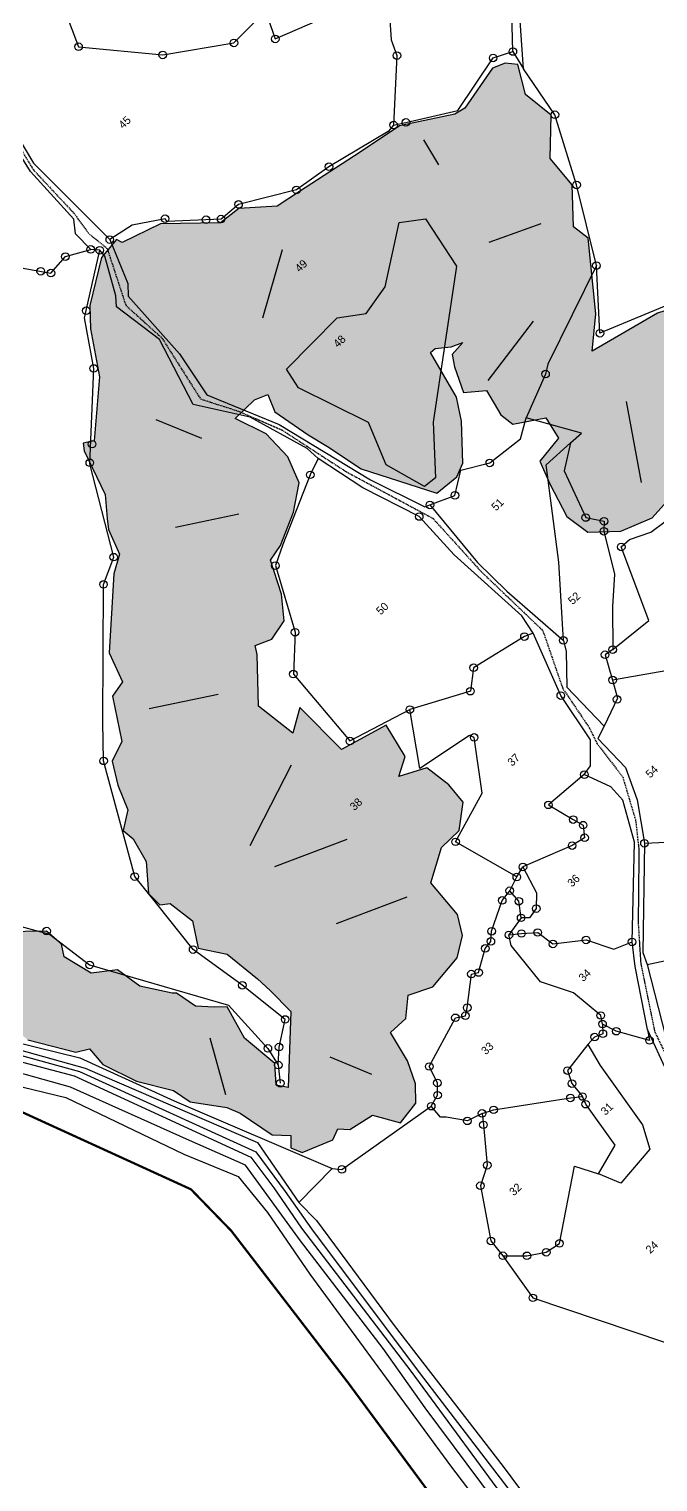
# Model space of a CAD drawing. Header units: metres. Extents: x 353837 to 357705, y 1746459 to 1750154.
# Drawn here: x 355095 to 355668, y 1747488 to 1748810 of the extents above; entities that cross this region are included whole.
import ezdxf

# ---------------------------------------------------------------- set-up
doc = ezdxf.new("R2010")
doc.units = ezdxf.units.M
doc.header["$MEASUREMENT"] = 0
doc.linetypes.add('DASHDOT', pattern=[1, 0.5, -0.25, 0, -0.25])
doc.linetypes.add('DASHED', pattern=[0.75, 0.5, -0.25])
for name, color, linetype in [('LINE_WATER', 4, 'Continuous'), ('OFF', 1, 'Continuous'), ('OTHERS', 1, 'Continuous'), ('POLY_HATCH', 12, 'Continuous'), ('POLY_PARCEL', 6, 'Continuous'), ('POLY_ROAD', 30, 'Continuous'), ('POLY_WATER', 4, 'Continuous'), ('SYM_ARROW', 1, 'Continuous'), ('SYM_STONE', 1, 'Continuous'), ('TEXT_PARCEL', 7, 'Continuous'), ('V_BOUND_STREAM_LINE', 7, 'DASHDOT')]:
    doc.layers.add(name, color=color, linetype=linetype)
doc.styles.get("Standard").update_dxf_attribs({"font": 'simplex.shx'})
doc.styles.add('TEXT_MAP', font='KRDEV050.TTF')
doc.dimstyles.get("Standard").update_dxf_attribs({"dimtxt": 0.18, "dimasz": 0.18, "dimexe": 0.18, "dimexo": 0.0625, "dimgap": 0.09, "dimtad": 0, "dimtih": 1, "dimtoh": 1, "dimdec": 4, "dimzin": 0, "dimdsep": 46, "dimtxsty": 'Standard', "dimcen": 0.09, "dimadec": 0, "dimazin": 0, "dimtfac": 1, "dimtdec": 4, "dimtofl": 0, "dimtmove": 0, "dimatfit": 3, "dimfxl": 1, "dimtolj": 1, "dimtzin": 0, "dimarcsym": 0})

# ---------------------------------------------------------------- blocks, each defined once
blk = doc.blocks.new('STONE')
blk.add_circle((0, 0), 0.851)
blk = doc.blocks.new('GSDFG')
at = {"layer": 'POLY_HATCH'}
h = blk.add_hatch(dxfattribs=at)
h.set_pattern_fill('ZIGZAG', color=256, scale=25, style=0)
h.set_pattern_definition([(0, (97484.616, 1727517.2293), (3.125, 3.125), [3.125, -3.125]), (90, (97487.741, 1727517.2293), (-3.125, 3.125), [3.125, -3.125])])
h.paths.add_polyline_path([(97915.87, 1728020.97), (97913.18, 1728024.19), (97914.44, 1728031.17), (97914.8, 1728033.5), (97911.21, 1728040.31), (97913.37, 1728049.75), (97908.71, 1728055.48), (97908.35, 1728062.46), (97905.66, 1728063.36), (97902.61, 1728062.82), (97894.72, 1728055.3), (97892.21, 1728054.4), (97879.48, 1728054.4), (97869.62, 1728050.46), (97854.44, 1728044.53), (97848.88, 1728042.38), (97840.27, 1728043.63), (97835.61, 1728041.3), (97822.34, 1728043.81), (97813.02, 1728041.48), (97811.95, 1728042.38), (97807.82, 1728039.15), (97802.98, 1728029.12), (97802.08, 1728023.93), (97801.85, 1728012.93), (97797.72, 1727999.14), (97795.21, 1727999.14), (97795.03, 1727997.35), (97797.72, 1727986.79), (97796.99, 1727981.45), (97796.81, 1727978.94), (97798.07, 1727973.03), (97795.92, 1727968.91), (97791.26, 1727951.72), (97792.87, 1727944.74), (97790, 1727942.05), (97790, 1727931.67), (97786.95, 1727927.73), (97787.11, 1727922.22), (97788.18, 1727916.31), (97786.21, 1727912.01), (97788, 1727909.68), (97789.79, 1727904.13), (97788.9, 1727896.97), (97790.87, 1727893.93), (97793.2, 1727893.75), (97797.32, 1727888.91), (97797.32, 1727882.64), (97803.42, 1727879.96), (97808.98, 1727873.15), (97811.21, 1727869.97), (97814.8, 1727864.42), (97810.67, 1727847.77), (97808.16, 1727848.84), (97808.88, 1727853.68), (97803.32, 1727860.66), (97800.99, 1727868.36), (97798.12, 1727868.9), (97794, 1727869.97), (97790.41, 1727873.73), (97789.52, 1727873.91), (97782.7, 1727876.96), (97778.49, 1727881.54), (97772.57, 1727882.08), (97767.37, 1727886.91), (97767.37, 1727889.78), (97764.69, 1727893.36), (97755.18, 1727895.15), (97742.81, 1727901.77), (97738.87, 1727905), (97742.27, 1727913.06), (97741.92, 1727919.5), (97744.43, 1727925.59), (97744.63, 1727929.69), (97750.01, 1727938.46), (97756.47, 1727954.76), (97762.2, 1727965.86), (97762.38, 1727977.86), (97771.71, 1727989.86), (97770.66, 1728001.12), (97767.43, 1728011.5), (97763.31, 1728017.95), (97758.11, 1728025.65), (97762.77, 1728025.65), (97762.77, 1728027.8), (97755.96, 1728031.38), (97759.36, 1728037.11), (97758.82, 1728046.78), (97750.76, 1728052.33), (97738.47, 1728058.9), (97731.66, 1728066.78), (97729.32, 1728071.61), (97725.92, 1728073.4), (97717.85, 1728073.76), (97710.14, 1728076.27), (97701.71, 1728080.74), (97693.65, 1728082.89), (97690.6, 1728080.39), (97680.74, 1728076.98), (97673.75, 1728078.77), (97666.22, 1728075.55), (97662.09, 1728076.45), (97654.47, 1728079.6), (97656.08, 1728088.73), (97659.13, 1728096.61), (97659.31, 1728102.16), (97663.97, 1728110.22), (97663.97, 1728115.06), (97658.95, 1728119.18), (97657.34, 1728123.12), (97656.44, 1728129.56), (97650.52, 1728130.28), (97644.61, 1728131.89), (97639.77, 1728137.44), (97638.51, 1728143.17), (97632.06, 1728139.77), (97619.15, 1728139.23), (97613.77, 1728145.32), (97613.54, 1728149.75), (97606.19, 1728155.66), (97604.58, 1728164.26), (97603.14, 1728168.02), (97599.2, 1728170.53), (97595.61, 1728176.8), (97593.1, 1728177.87), (97589.52, 1728184.5), (97588.8, 1728180.74), (97584.32, 1728182.53), (97580.02, 1728186.29), (97576.61, 1728182.53), (97573.2, 1728182.35), (97569.8, 1728184.67), (97567.82, 1728188.26), (97564.24, 1728190.76), (97563.16, 1728196.67), (97561.54, 1728202.53), (97562.97, 1728206.29), (97568.89, 1728204.5), (97573.02, 1728205.86), (97575.09, 1728207.36), (97577.54, 1728207.36), (97579.7, 1728205.95), (97582.06, 1728210.09), (97583.56, 1728213.94), (97586.57, 1728213.94), (97589.68, 1728212.44), (97590.99, 1728210.18), (97597.58, 1728217.04), (97601.81, 1728218.92), (97605.29, 1728217.98), (97608.59, 1728214.88), (97608.96, 1728215.91), (97603.88, 1728225.59), (97598.8, 1728231.61), (97588.64, 1728235.84), (97582.15, 1728232.92), (97578.39, 1728231.98), (97574.72, 1728227.94), (97563.43, 1728227.57), (97557.5, 1728224.75), (97554.96, 1728218.92), (97554.49, 1728214.32), (97560.04, 1728208.96), (97556.8, 1728207.43), (97555.11, 1728201.32), (97551.25, 1728200), (97549.93, 1728194.65), (97550.03, 1728187.15), (97552.47, 1728181.42), (97555.39, 1728178.79), (97565.27, 1728171.18), (97568.47, 1728166.01), (97571.1, 1728164.32), (97578.34, 1728166.95), (97580.79, 1728169.2), (97583.09, 1728170.57), (97583.09, 1728168.32), (97582.43, 1728165.87), (97580.65, 1728164.09), (97584.03, 1728159.2), (97593.24, 1728156.69), (97588.27, 1728155.63), (97587.8, 1728152.81), (97589.77, 1728151.87), (97590.17, 1728147.87), (97591.68, 1728144.67), (97594.87, 1728142.04), (97598.54, 1728141.76), (97598.45, 1728140.07), (97595.53, 1728139.41), (97593.93, 1728136.97), (97593.27, 1728134.15), (97593.65, 1728128.98), (97592.99, 1728126.07), (97594.03, 1728123.25), (97592.04, 1728120.64), (97592.41, 1728115.84), (97598.06, 1728108.98), (97606.43, 1728104), (97611.42, 1728102.5), (97618, 1728104.19), (97624.12, 1728109.55), (97622.64, 1728101.35), (97623.02, 1728095.8), (97626.69, 1728091.01), (97629.51, 1728089.32), (97635.91, 1728089.41), (97636.19, 1728083.68), (97638.5, 1728080.41), (97635.96, 1728075.43), (97636.61, 1728068.29), (97638.78, 1728062.93), (97642.64, 1728063.5), (97646.87, 1728060.58), (97653.36, 1728059.27), (97657.22, 1728062.31), (97657.78, 1728059.08), (97660.04, 1728055.89), (97662.96, 1728054.95), (97668.23, 1728054.85), (97671.89, 1728056.26), (97674.34, 1728060.02), (97675.85, 1728063.31), (97676.13, 1728057.58), (97677.54, 1728053.72), (97680.98, 1728050.76), (97687.75, 1728048.97), (97694.43, 1728050.01), (97700.17, 1728054.23), (97707.98, 1728061.66), (97706.29, 1728053.39), (97706.47, 1728047.28), (97706.38, 1728041.74), (97708.26, 1728038.35), (97714, 1728035.91), (97720.64, 1728033.88), (97727.03, 1728033.13), (97722.7, 1728030.68), (97720.16, 1728031.25), (97717.72, 1728030.31), (97718, 1728029.18), (97719.6, 1728026.17), (97720.73, 1728022.98), (97724.12, 1728017.25), (97733.24, 1728012.08), (97731.45, 1728009.73), (97730.42, 1728005.13), (97724.95, 1728007.99), (97721.47, 1728000.38), (97722.13, 1727994.74), (97725.23, 1727989.76), (97724.38, 1727987.17), (97727.87, 1727975.42), (97734.07, 1727974.1), (97732.77, 1727967.11), (97733.52, 1727964.48), (97730.42, 1727954.9), (97731.73, 1727947.57), (97731.48, 1727944.95), (97729.97, 1727941.1), (97728.09, 1727938.09), (97725.27, 1727930.1), (97725.27, 1727925.22), (97723.48, 1727923.52), (97723.27, 1727919.43), (97721.01, 1727915.86), (97718.57, 1727910.13), (97718, 1727907.88), (97720.45, 1727904.12), (97721.67, 1727899.14), (97723.84, 1727894.63), (97724.02, 1727893.05), (97727.31, 1727887.13), (97735.78, 1727880.83), (97741.33, 1727876.32), (97744.25, 1727875.29), (97749.99, 1727876.98), (97755.54, 1727870.31), (97765.56, 1727865.39), (97768.75, 1727865.48), (97770.92, 1727861.44), (97777.6, 1727856.18), (97785.31, 1727852.42), (97788.47, 1727849.17), (97796.27, 1727846.25), (97798.91, 1727844.37), (97805.02, 1727838.08), (97809.07, 1727837.14), (97808.5, 1727834.41), (97810.76, 1727832.82), (97818.1, 1727834.22), (97819.7, 1727836.39), (97822.33, 1727835.73), (97827.98, 1727837.8), (97833.81, 1727834.88), (97838.1, 1727838.48), (97838.94, 1727842.71), (97838.19, 1727848.16), (97835.74, 1727855.21), (97839.79, 1727857.55), (97841.39, 1727862.63), (97847.22, 1727863.29), (97853.9, 1727868.55), (97856.09, 1727873.22), (97856, 1727878.1), (97851.57, 1727886.28), (97855.53, 1727893.61), (97860.23, 1727896.48), (97862.39, 1727902.59), (97860.04, 1727907.01), (97855.99, 1727911.8), (97849.41, 1727911.14), (97851.67, 1727915.27), (97849, 1727923.05), (97837.99, 1727919.76), (97830.75, 1727930.94), (97828.02, 1727925.58), (97821.72, 1727933.1), (97823.79, 1727944.56), (97823.78, 1727946.61), (97827.74, 1727947.27), (97831.31, 1727950.75), (97831.97, 1727956.76), (97831.12, 1727964.75), (97833.94, 1727967.47), (97838.37, 1727974.24), (97840.93, 1727980.41), (97839.7, 1727986.7), (97835.94, 1727992.72), (97829.83, 1727997.51), (97834.91, 1728000.74), (97838.11, 1728001.3), (97838.86, 1727997.16), (97845.17, 1727990.59), (97848.84, 1727987.11), (97855.23, 1727980.63), (97870.79, 1727971.84), (97875.96, 1727974.47), (97877.94, 1727977.2), (97879.54, 1727986.5), (97879.54, 1727992.04), (97875.89, 1728003.06), (97877.11, 1728003.72), (97880.69, 1728003.34), (97883.51, 1728003.81), (97880.59, 1728001.65), (97880.5, 1727998.83), (97881.34, 1727992.73), (97886.52, 1727992.16), (97888.49, 1727986.15), (97890.75, 1727983.52), (97898.28, 1727983.42), (97900.16, 1727978.35), (97894.99, 1727974.12), (97896.14, 1727968.69), (97898.39, 1727960.71), (97902.25, 1727956.29), (97909.59, 1727954.97), (97917.12, 1727956.48), (97924.27, 1727961.74), (97929.35, 1727956.01), (97937.72, 1727954.03), (97945.9, 1727956.29), (97949.55, 1727957.99), (97952.93, 1727964.85), (97954.34, 1727974.06), (97953.31, 1727983.81), (97953.69, 1727994.14), (97954.91, 1727996.3), (97956.14, 1727994.71), (97956.7, 1727987.56), (97961.78, 1727986.06), (97966.39, 1727986.91), (97972.22, 1727988.88), (97972.6, 1727993.2), (97974.95, 1727999.03), (97979.75, 1728001.1), (97984.92, 1728000.53), (97986.15, 1727999.78), (97987.98, 1728000.79), (97988.35, 1728002.95), (97994.19, 1728009.81), (98000.4, 1728016.48), (98005.85, 1728021.09), (98009.8, 1728020.24), (98014.32, 1728020.71), (98014.51, 1728017.7), (98017.52, 1728015.73), (98023.92, 1728012.91), (98028.05, 1728013.57), (98032.1, 1728015.17), (98037.34, 1728013.36), (98038.18, 1728011.29), (98038.09, 1728008.47), (98040.63, 1728006.78), (98038.65, 1728004.34), (98034.61, 1728002.37), (98031.03, 1727996.73), (98026.58, 1727994.23), (98023.94, 1727991.13), (98019.8, 1727990.57), (98018.3, 1727987.09), (98016.42, 1727985.02), (98016.23, 1727980.04), (98019.24, 1727975.53), (98022.16, 1727975.34), (98020.56, 1727973.84), (98014.32, 1727973.32), (98013.1, 1727971.53), (98007.08, 1727966.18), (98005.38, 1727973.79), (98000.49, 1727977.36), (97998.14, 1727980.84), (97992.68, 1727982.43), (97988.26, 1727982.9), (97987.6, 1727980.93), (97984.93, 1727978.95), (97982.48, 1727973.12), (97980.6, 1727968.33), (97977.12, 1727963.92), (97971.38, 1727959.22), (97975.24, 1727958.09), (97972.61, 1727953.3), (97969.5, 1727954.8), (97966.59, 1727951.89), (97961.47, 1727946.29), (97959.49, 1727942.06), (97959.49, 1727937.27), (97959.3, 1727934.73), (97956.11, 1727937.36), (97951.31, 1727929.28), (97949.04, 1727922.07), (97945.08, 1727920.38), (97939.72, 1727907.6), (97936.8, 1727903.18), (97930.68, 1727893.63), (97928.99, 1727888.09), (97929.74, 1727878.13), (97931.9, 1727871.92), (97935.68, 1727867.8), (97934.27, 1727863.95), (97936.24, 1727861.04), (97933.42, 1727847.98), (97932.86, 1727845.82), (97934.08, 1727842.53), (97936.62, 1727839.71), (97939.92, 1727836.34), (97943.22, 1727834.55), (97944.72, 1727834.46), (97947.52, 1727836.36), (97952.62, 1727829.38), (97955.63, 1727827.22), (97959.77, 1727831.73), (97964.85, 1727829.01), (97968.24, 1727826.38), (97975.11, 1727826.85), (97980.1, 1727826.19), (97985.42, 1727829.5), (97986.92, 1727832.51), (97987.11, 1727837.49), (97988.81, 1727838.92), (97991.81, 1727835.61), (97995.29, 1727835.61), (97998.59, 1727838.15), (98001.6, 1727844.16), (98004.14, 1727839.93), (98007.71, 1727838.52), (98009.5, 1727836.08), (98015.9, 1727838.05), (98020.29, 1727835.12), (98023.49, 1727832.02), (98027.72, 1727830.52), (98033.65, 1727831.64), (98036.72, 1727845.62), (98036.72, 1727850.66), (98041.13, 1727850.66), (98042.71, 1727852.08), (98044.48, 1727857.68), (98047.95, 1727863.67), (98051.11, 1727859.42), (98051.74, 1727852.33), (98055.37, 1727838.46), (98053.16, 1727834.36), (98046.06, 1727835.78), (98041.33, 1727833.89), (98039.56, 1727830), (98040.2, 1727827.01), (98049.03, 1727825.27), (98045.56, 1727822.28), (98045.56, 1727818.03), (98049.5, 1727815.19), (98054.39, 1727812.98), (98049.66, 1727810.78), (98044.3, 1727811.72), (98043.98, 1727809.99), (98048.56, 1727805.1), (98059.6, 1727801.64), (98059.29, 1727877.52), (98040.46, 1727887.73), (98033.47, 1727890.41), (98016.98, 1727887.9), (98000.3, 1727885.04), (97988.71, 1727874.48), (97987.46, 1727870.54), (97984.77, 1727866.96), (97984.95, 1727863.38), (97980.11, 1727856.21), (97975.62, 1727851.02), (97973.47, 1727852.27), (97973.11, 1727856.75), (97971.86, 1727859.44), (97969.53, 1727866.78), (97972.22, 1727868.57), (97970.96, 1727873.05), (97970.96, 1727880.03), (97962, 1727892.03), (97961.83, 1727899.86), (97962.73, 1727906.31), (97964.16, 1727907.92), (97965.6, 1727902.19), (97979.76, 1727909.71), (97985.14, 1727914.91), (97989.8, 1727924.58), (97998.59, 1727934.96), (98009.34, 1727946.24), (98010.6, 1727949.29), (98011.93, 1727956.96), (98009.96, 1727958.57), (98007.27, 1727958.75), (98003.5, 1727958.21), (98008.52, 1727960.72), (98012.29, 1727964.12), (98014.98, 1727968.24), (98024.48, 1727968.78), (98034.16, 1727977.2), (98033.63, 1727971.82), (98034.88, 1727972), (98037.39, 1727977.91), (98044.2, 1727981.49), (98057.11, 1727993.31), (98056.22, 1728007.1), (98056.61, 1728026.96), (98051.05, 1728028.04), (98048.72, 1728027.5), (98042.26, 1728032.33), (98038.32, 1728031.98), (98030.25, 1728036.99), (98026.84, 1728036.99), (98015.37, 1728044.15), (98001.28, 1728039.85, 0.002521), (97978.87, 1728028.21), (97964.35, 1728018.36), (97958.25, 1728012.81), (97954.49, 1728014.42), (97941.51, 1728006.28), (97934.34, 1728001.98), (97927.7, 1728001.27), (97911.57, 1727995.9), (97914.08, 1728003.95)])
at = {"layer": 'LINE_WATER'}
for points in [[(97722.38, 1727874.31), (97761.26, 1727855.81), (97784.65, 1727837.94), (97795.58, 1727830.54), (97800.39, 1727821.2), (97806.86, 1727805.67), (97829.04, 1727757.06), (97838.01, 1727738.13), (97839.52, 1727736.48), (97852.59, 1727714.9), (97874.37, 1727677.85), (97942.98, 1727559.84)], [(97891.38, 1727658.77), (97864.98, 1727700.88), (97839.41, 1727742.27), (97826.16, 1727770.99), (97819.61, 1727785.94), (97806.38, 1727813.47), (97797.75, 1727832.66), (97786.56, 1727840.7), (97762.74, 1727857.93), (97725.21, 1727877.42)], [(97727.33, 1727882.42), (97728.62, 1727877.97), (97764.1, 1727860.25), (97799.25, 1727834.15), (97802.93, 1727826.39), (97807.19, 1727816.2), (97824.66, 1727779.71), (97841.46, 1727742.96), (97869.49, 1727697.88), (97907.03, 1727630.78), (97935.28, 1727583.62), (97933.52, 1727626.26), (97930.92, 1727658.29)], [(97730.53, 1727878.92), (97765.46, 1727860.93), (97800.61, 1727835.11), (97805.25, 1727825.02), (97809.35, 1727815.62), (97826.44, 1727779.03), (97842.54, 1727745.5), (97867.99, 1727703.74), (97897.89, 1727651.99), (97925.47, 1727604.85), (97935.11, 1727587.72)]]:
    blk.add_lwpolyline(points, dxfattribs=at)
at = {"layer": 'OFF'}
blk.add_lwpolyline([(97907.89, 1728065.55), (97909.47, 1728061.28)], dxfattribs=at)
at = {"layer": 'OTHERS', "linetype": 'DASHED', "ltscale": 0.5}
blk.add_lwpolyline([(97787.61, 1728087.6), (97796.82, 1728061.57), (97803.78, 1728050.12), (97805.97, 1728045.17), (97809.45, 1728040.88), (97810.94, 1728027.5), (97817.41, 1728018.6), (97823.08, 1728003.45), (97831.01, 1727998.93), (97839.61, 1727992.86), (97851.86, 1727980.69), (97868.75, 1727966.49), (97876.98, 1727952.49), (97887.82, 1727936.7), (97889.55, 1727923.05), (97893.59, 1727913.14), (97894.58, 1727909.27), (97898.69, 1727900.78), (97899.54, 1727890.59), (97898.9, 1727883.95), (97895.36, 1727867.82), (97894.08, 1727858.91), (97894.01, 1727843.2), (97895.85, 1727835.77)], dxfattribs=at)
at = {"layer": 'OTHERS'}
blk.add_lwpolyline([(97816.69, 1727827.97), (97807.74, 1727822.01)], dxfattribs=at)
at = {"layer": 'POLY_HATCH'}
for points in [[(97755.54, 1727870.31), (97765.56, 1727865.39), (97768.75, 1727865.48), (97770.92, 1727861.44), (97777.6, 1727856.18), (97785.31, 1727852.42), (97788.47, 1727849.17), (97796.27, 1727846.25), (97798.91, 1727844.37), (97805.02, 1727838.08), (97809.07, 1727837.14), (97808.5, 1727834.41), (97810.76, 1727832.82), (97818.1, 1727834.22), (97819.7, 1727836.39), (97822.33, 1727835.73), (97827.98, 1727837.8), (97833.81, 1727834.88), (97838.1, 1727838.48), (97838.94, 1727842.71), (97838.19, 1727848.16), (97835.74, 1727855.21), (97839.79, 1727857.55), (97841.39, 1727862.63), (97847.22, 1727863.29), (97853.9, 1727868.55), (97856.09, 1727873.22), (97856, 1727878.1), (97851.57, 1727886.28), (97855.53, 1727893.61), (97860.23, 1727896.48), (97862.39, 1727902.59), (97860.04, 1727907.01), (97855.99, 1727911.8), (97849.41, 1727911.14), (97851.67, 1727915.27), (97849, 1727923.05), (97837.99, 1727919.76), (97830.75, 1727930.94), (97828.02, 1727925.58), (97821.72, 1727933.1), (97823.79, 1727944.56), (97823.78, 1727946.61), (97827.74, 1727947.27), (97831.31, 1727950.75), (97831.97, 1727956.76), (97831.12, 1727964.75), (97833.94, 1727967.47), (97838.37, 1727974.24), (97840.93, 1727980.41), (97839.7, 1727986.7), (97835.94, 1727992.72), (97829.83, 1727997.51), (97834.91, 1728000.74), (97838.11, 1728001.3), (97838.86, 1727997.16), (97845.17, 1727990.59), (97848.84, 1727987.11), (97855.23, 1727980.63), (97870.79, 1727971.84), (97875.96, 1727974.47), (97877.94, 1727977.2), (97879.54, 1727986.5), (97879.54, 1727992.04), (97875.89, 1728003.06), (97877.11, 1728003.72), (97880.69, 1728003.34), (97883.51, 1728003.81), (97880.59, 1728001.65), (97880.5, 1727998.83), (97881.34, 1727992.73), (97886.52, 1727992.16), (97888.49, 1727986.15), (97890.75, 1727983.52), (97898.28, 1727983.42), (97900.16, 1727978.35), (97894.99, 1727974.12), (97896.14, 1727968.69), (97898.39, 1727960.71), (97902.25, 1727956.29), (97909.59, 1727954.97), (97917.12, 1727956.48), (97924.27, 1727961.74)], [(97934.34, 1728001.98), (97927.7, 1728001.27), (97911.57, 1727995.9), (97914.08, 1728003.95), (97915.87, 1728020.97), (97913.18, 1728024.19), (97914.44, 1728031.17), (97914.8, 1728033.5), (97911.21, 1728040.31), (97913.37, 1728049.75), (97908.71, 1728055.48), (97908.35, 1728062.46), (97905.66, 1728063.36), (97902.61, 1728062.82), (97894.72, 1728055.3), (97892.21, 1728054.4), (97879.48, 1728054.4), (97869.62, 1728050.46), (97854.44, 1728044.53), (97848.88, 1728042.38), (97840.27, 1728043.63), (97835.61, 1728041.3), (97822.34, 1728043.81), (97813.02, 1728041.48), (97811.95, 1728042.38), (97807.82, 1728039.15), (97802.98, 1728029.12), (97802.08, 1728023.93), (97801.85, 1728012.93), (97797.72, 1727999.14), (97795.21, 1727999.14), (97795.03, 1727997.35), (97797.72, 1727986.79), (97796.99, 1727981.45), (97796.81, 1727978.94), (97798.07, 1727973.03), (97795.92, 1727968.91), (97791.26, 1727951.72), (97792.87, 1727944.74), (97790, 1727942.05), (97790, 1727931.67), (97786.95, 1727927.73), (97787.11, 1727922.22), (97788.18, 1727916.31), (97786.21, 1727912.01), (97788, 1727909.68), (97789.79, 1727904.13), (97788.9, 1727896.97), (97790.87, 1727893.93), (97793.2, 1727893.75), (97797.32, 1727888.91), (97797.32, 1727882.64), (97803.42, 1727879.96), (97808.98, 1727873.15), (97811.21, 1727869.97), (97814.8, 1727864.42), (97810.67, 1727847.77), (97808.16, 1727848.84), (97808.88, 1727853.68), (97803.32, 1727860.66), (97800.99, 1727868.36), (97798.12, 1727868.9), (97794, 1727869.97), (97790.41, 1727873.73), (97789.52, 1727873.91), (97782.7, 1727876.96), (97778.49, 1727881.54), (97772.57, 1727882.08), (97767.37, 1727886.91), (97767.37, 1727889.78), (97764.69, 1727893.36), (97755.18, 1727895.15)]]:
    blk.add_lwpolyline(points, dxfattribs=at)
at = {"layer": 'POLY_PARCEL'}
for points in [[(97846.46, 1728113.97), (97834.6, 1728117.31), (97833.19, 1728121.43), (97831.12, 1728126.07), (97828.93, 1728125.94), (97824.81, 1728128.9), (97822.75, 1728129.41), (97820.68, 1728127.74), (97818.1, 1728126.84), (97813.85, 1728120.14), (97812.43, 1728112.03), (97808.95, 1728108.94), (97812.43, 1728086.61), (97830.6, 1728080.94), (97846.84, 1728080.3), (97855.22, 1728085.84)], [(97855.22, 1728085.84), (97856.12, 1728079.27), (97869.27, 1728081.97), (97868.88, 1728090.6), (97875.72, 1728091.24), (97880.87, 1728088.67), (97883.97, 1728090.34), (97881.65, 1728073.73), (97882.16, 1728070), (97878.24, 1728054.86)], [(97878.24, 1728054.86), (97881.08, 1728054.86), (97893.06, 1728055.12), (97903.25, 1728065.04), (97907.89, 1728065.55)], [(97916.43, 1728014.57), (97915.79, 1728033.24), (97914.24, 1728049.7), (97909.47, 1728061.28)], [(97878.24, 1728054.86), (97876.77, 1728053.68), (97862.08, 1728048.66), (97853.83, 1728045.06), (97840.42, 1728044.54), (97835.91, 1728042.1), (97823.92, 1728044.03), (97823.59, 1728044.75), (97816.05, 1728044.86), (97810.44, 1728042.71)], [(98055.24, 1728027.5), (98033.07, 1728037.29), (98027.01, 1728037.29), (98015.15, 1728044.75), (98000.97, 1728040.12), (97994.53, 1728037.93), (97964.45, 1728020.01), (97961.74, 1728016.66), (97958.52, 1728013.31), (97956.46, 1728013.7), (97954.26, 1728014.99), (97948.08, 1728011.51), (97935.64, 1728003.63), (97914.11, 1727999.51), (97916.43, 1728014.57)], [(97764.64, 1728027.81), (97780.7, 1728035.41), (97783.7, 1728036.63), (97787.96, 1728036.85), (97788.84, 1728040.89), (97795.94, 1728038.05), (97799.88, 1728041), (97805.78, 1728041.43)], [(97809.56, 1727853.2), (97810.55, 1727857.13), (97813.17, 1727862.92), (97805.3, 1727872.42), (97796.11, 1727882.53), (97790.21, 1727894.32), (97786.6, 1727901.31), (97785.08, 1727928.22), (97786.73, 1727936.82), (97793.18, 1727967.07), (97796.68, 1727972.61), (97795.7, 1727994.23), (97800.97, 1728015.07), (97801.29, 1728026.64), (97807.74, 1728040.83)], [(97916.43, 1728014.57), (97901.23, 1727995.13), (97900.24, 1727993.03), (97893.92, 1727984.28)], [(97846.26, 1727984.9), (97843.78, 1727981.68), (97834.5, 1727967.64), (97831.9, 1727963.31), (97833.19, 1727947.73), (97830.87, 1727938.59), (97840.26, 1727921.25), (97854.9, 1727925.39)], [(97868.76, 1727969.55), (97874.71, 1727970.5), (97877.16, 1727975.78), (97883.87, 1727976.04), (97891.73, 1727979.9), (97893.92, 1727984.28)], [(97902.61, 1727976.75), (97905.44, 1727978.4), (97893.92, 1727984.28)], [(97891.91, 1727933.56), (97894.48, 1727950.98), (97896.16, 1727972.99), (97902.61, 1727976.75)], [(97902.61, 1727976.75), (97899.91, 1727970.86), (97902.5, 1727959.59), (97906.36, 1727957.92), (97905.85, 1727955.73), (97906.24, 1727945.82), (97904.3, 1727938.74), (97902.35, 1727929.26)], [(97902.35, 1727929.26), (97911.66, 1727934.02), (97908.96, 1727951.47), (97911.15, 1727952.76), (97916.18, 1727953.4), (97919.79, 1727955.08), (97921.59, 1727957.01), (97937.96, 1727951.47), (97942.86, 1727948.9), (97955.11, 1727962.42)], [(97885.58, 1727936.59), (97883.51, 1727936.2), (97870.88, 1727931.69), (97869.08, 1727926.67), (97854.9, 1727925.39)], [(97902.35, 1727929.26), (97900.42, 1727928.49), (97900.94, 1727922.57)], [(97870.76, 1727883.62), (97858.9, 1727894.18), (97867.02, 1727903.7), (97867.79, 1727916.32), (97866.89, 1727916.97), (97854.39, 1727911.94), (97854.9, 1727925.39)], [(97900.94, 1727922.57), (97901.19, 1727918.32), (97896.94, 1727912.79)], [(97913.08, 1727922.18), (97900.94, 1727922.57)], [(97740.76, 1727905.29), (97742.99, 1727903.82), (97765.18, 1727892.57), (97772.61, 1727883.94), (97801.36, 1727868.71), (97808.03, 1727857.35), (97809.56, 1727853.2)], [(97890.33, 1727903.06), (97881.05, 1727898.04), (97885.82, 1727893.66), (97887.76, 1727891.98), (97887.5, 1727889.15), (97884.4, 1727887.99), (97872.56, 1727885.55)], [(97722.95, 1727894.79), (97728.49, 1727882.02), (97766.2, 1727863.93), (97784.95, 1727850.1), (97816.69, 1727827.97)], [(97868.57, 1727880.92), (97870.76, 1727883.62)], [(97872.56, 1727885.55), (97874.37, 1727879.24), (97873.59, 1727875.77), (97871.64, 1727874.05), (97869.83, 1727874.43)], [(97870.76, 1727883.62), (97872.56, 1727885.55)], [(97900.43, 1727885.16), (97910.09, 1727883.61)], [(97841.35, 1727837.1), (97843.26, 1727839.23), (97843.78, 1727841.94), (97842.74, 1727845.93), (97850.74, 1727855.45), (97853.06, 1727855.45), (97853.83, 1727857.13), (97856.28, 1727864.34), (97857.95, 1727864.34), (97860.53, 1727869.36), (97862.08, 1727870.64), (97862.72, 1727872.83), (97866.46, 1727879.14), (97868.57, 1727880.92)], [(97869.83, 1727874.43), (97870.09, 1727878.17), (97868.57, 1727880.92)], [(97869.83, 1727874.43), (97866.35, 1727871.22)], [(97882.87, 1727847.29), (97882.87, 1727849.26), (97877.95, 1727855.53), (97871.19, 1727859.46), (97866.39, 1727868.79), (97866.35, 1727871.22)], [(97866.35, 1727871.22), (97869.19, 1727870.96), (97872.8, 1727870.44), (97875.63, 1727867.22), (97883.11, 1727866.58), (97888.78, 1727863.23), (97893.16, 1727864.01)], [(97895.42, 1727858.35), (97900.83, 1727858.35), (97904.03, 1727856.26), (97904.77, 1727851.47)], [(97809.56, 1727853.2), (97809.15, 1727849.09)], [(97882.87, 1727847.29), (97882.5, 1727845.16), (97880.53, 1727844.79), (97878.69, 1727843.44)], [(97892.5, 1727844.03), (97892.47, 1727841.52), (97885.58, 1727845.08), (97882.87, 1727847.29)], [(97878.69, 1727843.44), (97873.03, 1727838.65), (97873.4, 1727835.58), (97875.12, 1727832.26)], [(97878.69, 1727843.44), (97880.41, 1727838.28), (97887.05, 1727823.29), (97887.54, 1727817.57), (97879.55, 1727811.43), (97875.12, 1727814.5)], [(97816.69, 1727827.97), (97818.76, 1727827.31), (97841.35, 1727837.1)], [(97852.22, 1727833.17), (97848.65, 1727832.2), (97844.14, 1727834.02), (97842.86, 1727834.23), (97841.35, 1727837.1)], [(97852.22, 1727833.17), (97854.93, 1727833.42), (97872.41, 1727832.51), (97875.12, 1727832.26)], [(97852.22, 1727833.17), (97851.98, 1727830.59), (97850.99, 1727821.5), (97848.53, 1727817.32), (97848.29, 1727804.67), (97850.26, 1727800.86)], [(97875.12, 1727814.5), (97880.04, 1727820.03), (97875.49, 1727830.42), (97875.12, 1727832.26)], [(97850.26, 1727800.86), (97855.54, 1727799.75), (97859.97, 1727799.63), (97863.29, 1727800.98), (97870.18, 1727817.32), (97875.12, 1727814.5)], [(97850.26, 1727800.86), (97854.92, 1727790.22), (97888.74, 1727770.32), (97890.46, 1727770.81), (97906.82, 1727770.81)]]:
    blk.add_lwpolyline(points, dxfattribs=at)
blk.add_lwpolyline([(97856.95, 1728014.98), (97863.52, 1728014.6), (97868.93, 1728019.62), (97874.99, 1728033.13), (97880.92, 1728032.75), (97885.56, 1728020.9), (97873.29, 1727987.6), (97871.23, 1727975.24), (97868.4, 1727973.83), (97860.92, 1727980.39), (97858.99, 1727990.56), (97845.2, 1728001.38), (97843.4, 1728006.06)], close=True, dxfattribs=at)
at = {"layer": 'POLY_ROAD'}
for points in [[(97894.92, 1727833.71), (97892.5, 1727844.03), (97892.71, 1727858.47), (97893.16, 1727864.01), (97898.32, 1727885.89), (97897.68, 1727895.68), (97895.61, 1727899.15), (97890.33, 1727903.06), (97892.14, 1727904.73), (97893.3, 1727910.39), (97888.8, 1727921.52), (97885.58, 1727936.59), (97883.91, 1727940.9), (97871.77, 1727957.44), (97865.85, 1727967.48), (97854.76, 1727976.37), (97846.26, 1727984.9), (97844.3, 1727987.6), (97833.22, 1727997.13), (97821.23, 1728002.53), (97816.81, 1728018.45), (97808.82, 1728027.6), (97809.21, 1728030.04), (97808.56, 1728039.31), (97807.74, 1728040.83), (97805.78, 1728041.43), (97803.16, 1728045.58), (97803.48, 1728048.86), (97796.14, 1728061.38), (97786.4, 1728087.84)], [(97788.8, 1728087.18), (97797.13, 1728063.09), (97810.44, 1728042.71), (97812.43, 1728032.23), (97811.91, 1728029.4), (97820.55, 1728014.34), (97824.68, 1728004.04), (97839.27, 1727994.19), (97856.8, 1727977.84), (97867.5, 1727969.34), (97868.76, 1727969.55), (97876.56, 1727954.71), (97881.72, 1727946.99), (97891.91, 1727933.56), (97892.03, 1727930.98), (97890.49, 1727923.13), (97896.94, 1727912.79), (97895.01, 1727910.34), (97899.78, 1727902.74), (97900.81, 1727895.07), (97900.43, 1727885.16), (97895.05, 1727861.18), (97895.42, 1727858.35), (97896.15, 1727841.72)], [(97907.89, 1728065.55), (97910.46, 1728079.84), (97925.76, 1728089.33)], [(97909.47, 1728061.28), (97911.53, 1728076.22), (97913.23, 1728077.99), (97927.02, 1728087.9), (97928.72, 1728088.87)]]:
    blk.add_lwpolyline(points, dxfattribs=at)
at = {"layer": 'POLY_WATER'}
blk.add_lwpolyline([(97749.56, 1727870.38), (97766.9, 1727861.44), (97801.43, 1727837.12), (97807.74, 1727822.01), (97810.85, 1727817.21), (97823.1, 1727790.55), (97840.59, 1727754.45), (97846.26, 1727742.25)], dxfattribs=at)
at = {"layer": 'V_BOUND_STREAM_LINE', "ltscale": 10, "const_width": 0.5}
blk.add_lwpolyline([(97750.81, 1727854.74), (97784.6, 1727829.86), (97791.58, 1727818.85), (97810.34, 1727779.97), (97829.98, 1727737.17), (97846.63, 1727710.23), (97883.49, 1727651.5), (97914.29, 1727556.87), (97952.17, 1727556.48), (97954.53, 1727578.98), (97951.08, 1727619.01), (97954.66, 1727671.14), (97988.41, 1727698.87), (98057.81, 1727709.99)], dxfattribs=at)
at = {"layer": 'SYM_STONE'}
for p in [(97812.43, 1728086.61), (97830.6, 1728080.94), (97846.84, 1728080.3), (97856.12, 1728079.27), (97882.16, 1728070), (97903.25, 1728065.04), (97907.89, 1728065.55), (97878.24, 1728054.86), (97881.08, 1728054.86), (97862.08, 1728048.66), (97914.24, 1728049.7), (97853.83, 1728045.06), (97810.44, 1728042.71), (97823.59, 1728044.75), (97832.55, 1728042.64), (97835.91, 1728042.1), (97840.42, 1728044.54), (97793.76, 1728038.92), (97799.88, 1728041), (97805.78, 1728041.43), (97807.74, 1728040.83), (97795.94, 1728038.05), (97915.79, 1728033.24), (97801.97, 1728028.13), (97800.97, 1728015.07), (97916.43, 1728014.57), (97914.11, 1727999.51), (97797.12, 1727998.48), (97795.76, 1727994.48), (97900.24, 1727993.03), (97843.78, 1727981.68), (97883.87, 1727976.04), (97796.68, 1727972.61), (97874.71, 1727970.5), (97793.18, 1727967.07), (97865.85, 1727967.48), (97868.76, 1727969.55), (97831.9, 1727963.31), (97902.5, 1727959.59), (97906.36, 1727957.92), (97905.85, 1727955.73), (97908.96, 1727951.47), (97833.19, 1727947.73), (97830.87, 1727938.59), (97883.51, 1727936.2), (97870.88, 1727931.69), (97891.91, 1727933.56), (97785.08, 1727928.22), (97900.42, 1727928.49), (97902.35, 1727929.26), (97854.9, 1727925.39), (97869.08, 1727926.67), (97840.26, 1727921.25), (97888.8, 1727921.52), (97900.94, 1727922.57), (97901.03, 1727918.11), (97867.79, 1727916.32), (97786.6, 1727901.31), (97890.35, 1727903.04), (97881.05, 1727898.04), (97764.69, 1727893.36), (97858.9, 1727894.18), (97885.82, 1727893.66), (97887.76, 1727891.98), (97887.5, 1727889.15), (97872.56, 1727885.55), (97884.4, 1727887.99), (97900.43, 1727885.16), (97772.61, 1727883.94), (97796.11, 1727882.53), (97870.76, 1727883.62), (97866.46, 1727879.14), (97868.57, 1727880.92), (97870.09, 1727878.17), (97873.59, 1727875.77), (97805.3, 1727872.42), (97862.72, 1727872.83), (97869.83, 1727874.43), (97860.53, 1727869.36), (97862.08, 1727870.64), (97866.35, 1727871.22), (97869.19, 1727870.96), (97872.8, 1727870.44), (97875.63, 1727867.22), (97883.11, 1727866.58), (97813.17, 1727862.92), (97856.28, 1727864.34), (97857.95, 1727864.34), (97893.16, 1727864.01), (97808.03, 1727857.35), (97810.55, 1727857.13), (97850.74, 1727855.45), (97853.06, 1727855.45), (97853.83, 1727857.13), (97809.56, 1727853.2), (97809.15, 1727849.09), (97882.87, 1727849.26), (97842.74, 1727845.93), (97882.87, 1727847.29), (97880.53, 1727844.79), (97882.5, 1727845.16), (97885.58, 1727845.08), (97843.26, 1727839.23), (97843.78, 1727841.94), (97892.47, 1727841.52), (97841.35, 1727837.1), (97873.03, 1727838.65), (97852.22, 1727833.17), (97854.93, 1727833.42), (97872.41, 1727832.51), (97873.4, 1727835.58), (97848.65, 1727832.2), (97851.98, 1727830.59), (97875.12, 1727832.26), (97875.49, 1727830.42), (97818.76, 1727827.31), (97850.99, 1727821.5), (97848.53, 1727817.32), (97848.29, 1727804.67), (97850.26, 1727800.86), (97863.29, 1727800.98), (97855.54, 1727799.75), (97859.97, 1727799.63), (97854.92, 1727790.22)]:
    blk.add_blockref('STONE', p, dxfattribs=at)
at = {"layer": 'TEXT_PARCEL', "style": 'TEXT_MAP'}
for s, p in [('45', (97818.45, 1728066.39)), ('49', (97850.72, 1728026.65)), ('48', (97855.68, 1728008.27)), ('51', (97882.99, 1727965.06)), ('50', (97852.81, 1727947.47)), ('52', (97895.56, 1727940.88)), ('37', (97874.79, 1727908.1)), ('38', (97838.02, 1727905.59)), ('54', (97904.67, 1727899.13)), ('36', (97882.43, 1727878.74)), ('34', (97880.54, 1727857.4)), ('33', (97855.71, 1727845.78)), ('31', (97879.28, 1727826.94)), ('32', (97855.4, 1727813.44)), ('24', (97882.8, 1727794.43))]:
    blk.add_text(s, height=1.8, rotation=31.7295, dxfattribs=at).set_placement(p)
at = {"layer": 'SYM_ARROW'}
for points in [[(97886.39, 1728044.02), (97884.19, 1728050.18)], [(97840.55, 1728018.47), (97848.04, 1728032.57)], [(97893.89, 1728024.64), (97906.23, 1728026.4)], [(97887.28, 1727994.25), (97900.06, 1728005.26)], [(97821.59, 1727994.69), (97812.33, 1728000.86)], [(97916.37, 1727964.74), (97916.81, 1727983.24)], [(97826.2, 1727976.33), (97811.65, 1727976.33)], [(97813.41, 1727937.57), (97797.54, 1727937.57)], [(97826.2, 1727918.63), (97813.41, 1727902.78)], [(97835.01, 1727899.7), (97817.82, 1727897.05)], [(97845.59, 1727884.28), (97828.84, 1727881.64)], [(97796.66, 1727849.05), (97795.78, 1727862.26)], [(97829.72, 1727846.84), (97821.35, 1727852.57)]]:
    blk.add_leader(points, dimstyle='Standard', override={"dimgap": 0.09, "dimtad": 0}, dxfattribs=at)

msp = doc.modelspace()

# ---------------------------------------------------------------- block references
at = {"xscale": 4.04569544818088, "yscale": 4.04569544818088, "zscale": 4.04569544818088, "rotation": 11.80927567526108}
msp.add_blockref('GSDFG', (1398600.3, -5175528), dxfattribs=at)

doc.saveas('drawing.dxf')
